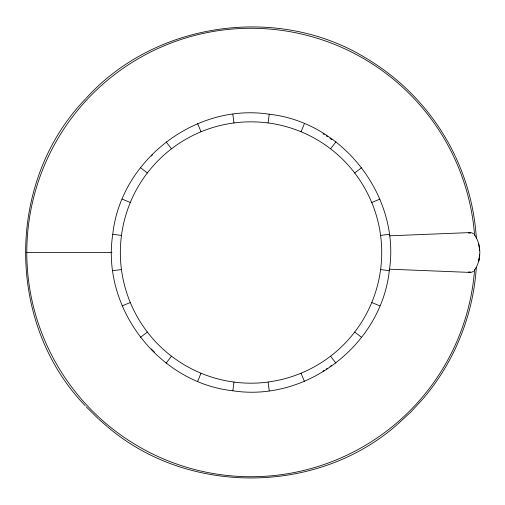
<?xml version="1.0" encoding="UTF-8"?>
<svg xmlns="http://www.w3.org/2000/svg" width="505" height="505" viewBox="0 0 505 505"><rect width="100%" height="100%" fill="white"/><g stroke="black" fill="none" stroke-linecap="round" stroke-linejoin="round"><path stroke-width="0.76" d="M474.283 270.529C481.631 260.271 481.625 244.912 474.391 234.591M476.316 267.36C473.355 313.681 455.605 358.891 426.27 394.859M479.674 254.709L478.683 261.091L479.163 258.895M112.76 234.295C101.259 307.974 158.715 382.758 232.824 390.769C306.491 402.27 381.307 344.808 389.298 270.705C400.793 197.045 343.349 122.204 269.234 114.231C195.549 102.742 120.771 160.18 112.76 234.295L121.459 235.444M232.824 390.769L233.973 382.07M269.234 114.231L268.086 122.93A130.524 130.524 0 0 1 371.667 202.41M197.657 381.351L201.015 373.239M301.043 131.761L304.401 123.649M166.126 363.145L171.473 356.183A130.524 130.524 0 0 1 130.315 302.545M330.586 148.817L335.932 141.855M425.829 395.402L423.152 398.615M422.704 399.139L410.836 411.992L397.946 423.935M85.698 98.746C5.852 181.169 5.58 322.897 85.111 405.622M86.185 98.222C155.641 21.273 279.82 4.015 367.615 59.154M397.41 424.396C317.834 494.837 188.352 495.942 107.584 426.858M140.384 337.403L147.346 332.056M354.712 172.944L361.675 167.597M473.538 271.242L471.828 272.201L468.343 272.346L389.532 269.19M122.178 305.872L130.29 302.514A130.524 130.524 0 0 1 130.29 202.574M371.768 202.486L379.88 199.128M468.47 233.051L470.572 232.799M112.76 270.705L121.459 269.556M380.6 235.444L389.298 234.295M469.738 232.906L470.073 232.868M389.532 235.81L468.343 232.653L471.891 232.818L473.652 233.859M26.803 252.5L111.933 252.5M468.47 271.949L470.742 272.233M380.6 269.556L389.298 270.705M122.178 199.128L130.29 202.486A130.524 130.524 0 0 1 171.448 148.855A130.524 130.524 0 0 1 268.003 122.955M379.88 305.872L371.768 302.514A130.524 130.524 0 0 1 268.187 381.988M368.24 59.527C405.692 82.189 436.244 116.036 454.961 155.609M140.384 167.597L147.346 172.944M354.712 332.056L361.675 337.403M107.047 426.416L98.847 419.283M98.323 418.803L86.103 406.695M166.126 141.855L171.473 148.817M330.586 356.183L335.932 363.145M455.27 156.26L455.573 156.91M455.876 157.566C467.598 182.816 474.574 210.257 476.341 238.038M197.657 123.649L201.015 131.761M301.043 373.239L304.401 381.351M478.734 244.079L479.674 250.272M232.824 114.231L233.973 122.93M269.234 390.769L268.086 382.07A130.524 130.524 0 0 1 171.555 356.202M474.599 269.645A224.226 224.226 0 0 1 133.995 443.762A224.226 224.226 0 0 1 133.995 61.238A224.226 224.226 0 0 1 474.599 235.355M331.854 365.298A138.206 138.206 0 0 1 329.999 366.611M327.492 368.303A138.206 138.206 0 0 1 326.224 369.13M324.305 370.348A138.206 138.206 0 0 1 323.017 371.137M154.517 352.219A138.206 138.206 0 0 1 151.311 349.005M151.311 155.994A138.206 138.206 0 0 1 152.371 154.909M323.017 133.863A138.206 138.206 0 0 1 324.305 134.652M326.224 135.87A138.206 138.206 0 0 1 327.492 136.697M329.999 138.389A138.206 138.206 0 0 1 331.854 139.702M371.775 202.543A130.492 130.492 0 0 1 371.775 302.457"/></g></svg>
